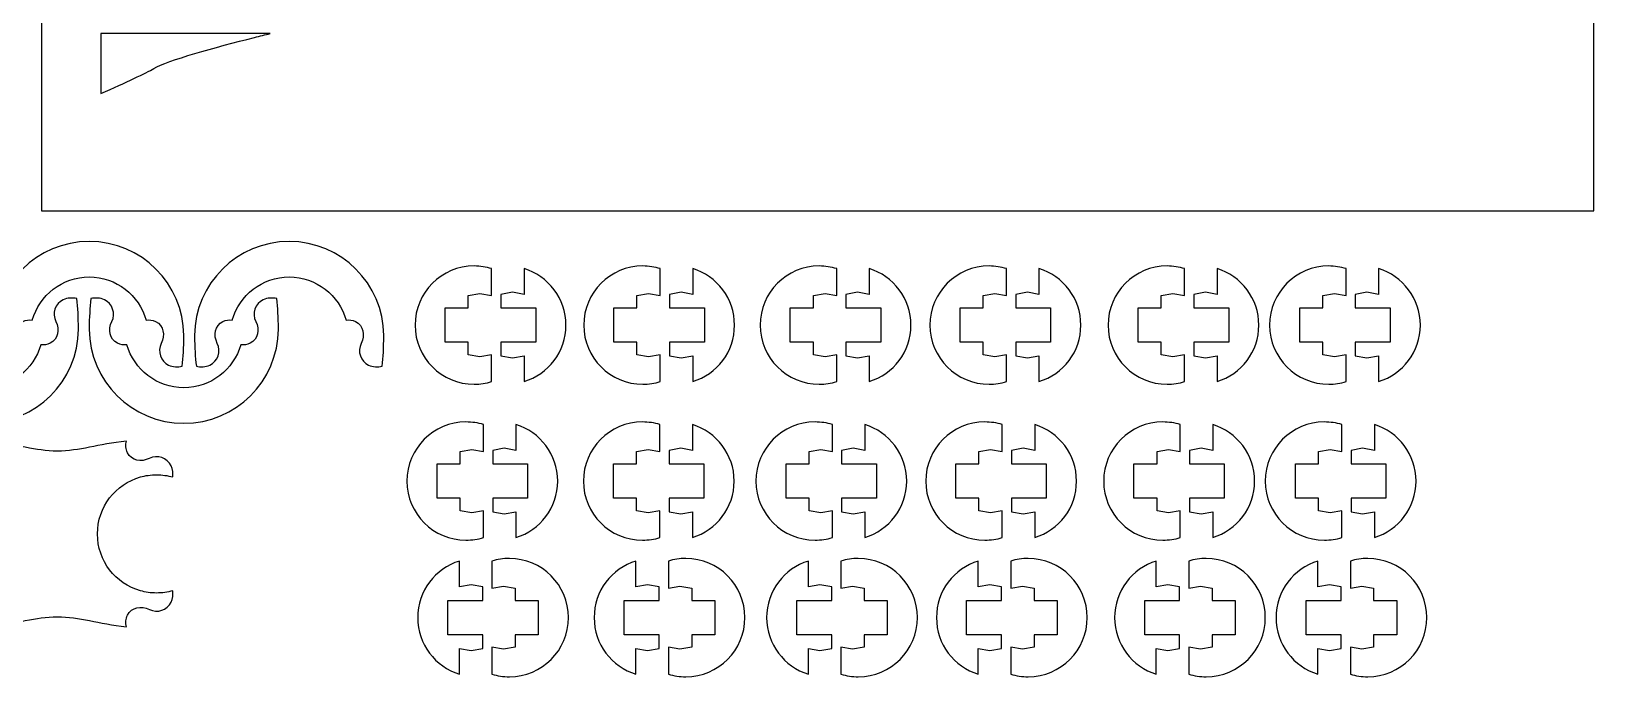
# Model space of a CAD drawing. Extents: x 4 to 534, y -346 to -4.
# Drawn here: x 136.1 to 268.3, y -343.4 to -288.8 of the extents above; entities that cross this region are included whole.
import ezdxf

# ---------------------------------------------------------------- set-up
doc = ezdxf.new("R2010")
doc.units = 0
doc.header["$MEASUREMENT"] = 0
doc.layers.add('LAYER_1', color=7, linetype='CONTINUOUS')

msp = doc.modelspace()

# ---------------------------------------------------------------- linework, layer by layer
at = {"layer": 'LAYER_1'}
msp.add_lwpolyline([(137.01, -27.3), (137.01, -152.25), (142.01, -152.25), (142.01, -155.65), (137.01, -155.65), (137.01, -280.6), (142.01, -280.6), (142.01, -284), (137.01, -284), (137.01, -304), (268.26, -304), (268.26, -284), (263.26, -284), (263.26, -280.6), (268.26, -280.6), (268.26, -155.65), (263.26, -155.65), (263.26, -152.25), (268.26, -152.25), (268.26, -27.3)], dxfattribs=at)
for points, knots in [([(155, -289.33), (151.69, -290.16), (147.68, -291.26), (146.49, -291.95), (145.85, -292.33), (144.16, -293.13), (142.01, -294.06), (142.01, -294.06), (142.01, -289), (142.01, -289), (142.01, -289), (156.34, -289), (156.34, -289), (155.91, -289.1), (155.47, -289.22), (155, -289.33)], [0, 0, 0, 0, 1, 1, 1, 2, 2, 2, 3, 3, 3, 4, 4, 4, 5, 5, 5, 5]), ([(141.04, -306.58), (145.44, -306.58), (149.01, -310.14), (149.03, -314.53), (149.03, -314.53), (149.03, -314.58), (149.03, -314.58), (149.03, -315.54), (148.98, -316.37), (148.89, -317.12), (148.57, -317.22), (148.07, -317.19), (147.75, -317.04), (147.07, -316.7), (146.78, -315.88), (147.12, -315.19), (147.46, -314.51), (147.33, -313.68), (146.65, -313.35), (146.39, -313.22), (146.11, -313.18), (145.84, -313.22), (145.25, -311.12), (143.32, -309.58), (141.04, -309.58), (138.75, -309.58), (136.82, -311.12), (136.22, -313.22), (135.96, -313.18), (135.68, -313.22), (135.43, -313.35), (134.74, -313.68), (134.61, -314.51), (134.95, -315.19), (135.29, -315.88), (135.01, -316.7), (134.32, -317.04), (134, -317.19), (133.5, -317.22), (133.18, -317.12), (133.09, -316.37), (133.03, -315.54), (133.03, -314.58), (133.03, -314.58), (133.03, -314.53), (133.03, -314.53), (133.06, -310.14), (136.63, -306.58), (141.04, -306.58)], [0, 0, 0, 0, 1, 1, 1, 2, 2, 2, 3, 3, 3, 4, 4, 4, 5, 5, 5, 6, 6, 6, 7, 7, 7, 8, 8, 8, 9, 9, 9, 10, 10, 10, 11, 11, 11, 12, 12, 12, 13, 13, 13, 14, 14, 14, 15, 15, 15, 16, 16, 16, 16]), ([(157.95, -306.58), (162.34, -306.58), (165.91, -310.14), (165.94, -314.53), (165.94, -314.53), (165.94, -314.58), (165.94, -314.58), (165.94, -315.54), (165.89, -316.37), (165.8, -317.12), (165.48, -317.22), (164.98, -317.19), (164.66, -317.04), (163.98, -316.7), (163.69, -315.88), (164.03, -315.19), (164.37, -314.51), (164.24, -313.68), (163.55, -313.35), (163.3, -313.22), (163.02, -313.18), (162.75, -313.22), (162.16, -311.12), (160.23, -309.58), (157.95, -309.58), (155.66, -309.58), (153.73, -311.12), (153.13, -313.22), (152.87, -313.18), (152.59, -313.22), (152.34, -313.35), (151.65, -313.68), (151.52, -314.51), (151.86, -315.19), (152.2, -315.88), (151.91, -316.7), (151.23, -317.04), (150.91, -317.19), (150.41, -317.22), (150.09, -317.12), (150, -316.37), (149.94, -315.54), (149.94, -314.58), (149.94, -314.58), (149.94, -314.53), (149.94, -314.53), (149.97, -310.14), (153.54, -306.58), (157.95, -306.58)], [0, 0, 0, 0, 1, 1, 1, 2, 2, 2, 3, 3, 3, 4, 4, 4, 5, 5, 5, 6, 6, 6, 7, 7, 7, 8, 8, 8, 9, 9, 9, 10, 10, 10, 11, 11, 11, 12, 12, 12, 13, 13, 13, 14, 14, 14, 15, 15, 15, 16, 16, 16, 16]), ([(171.14, -312.2), (171.14, -312.2), (171.14, -315.1), (171.14, -315.1), (171.14, -315.1), (173.09, -315.1), (173.09, -315.1), (173.09, -315.1), (173.09, -316.15), (173.09, -316.15), (173.09, -316.15), (174.07, -316.32), (174.07, -316.32), (174.07, -316.32), (175.06, -316.15), (175.06, -316.15), (175.06, -316.15), (175.06, -318.42), (175.06, -318.42), (174.59, -318.57), (174.1, -318.65), (173.59, -318.65), (170.83, -318.65), (168.59, -316.41), (168.59, -313.65), (168.59, -310.89), (170.83, -308.65), (173.59, -308.65), (174.1, -308.65), (174.59, -308.73), (175.06, -308.87), (175.06, -308.87), (175.06, -311.15), (175.06, -311.15), (175.06, -311.15), (174.07, -310.97), (174.07, -310.97), (174.07, -310.97), (173.09, -311.15), (173.09, -311.15), (173.09, -311.15), (173.09, -312.2), (173.09, -312.2), (173.09, -312.2), (171.14, -312.2), (171.14, -312.2)], [0, 0, 0, 0, 1, 1, 1, 2, 2, 2, 3, 3, 3, 4, 4, 4, 5, 5, 5, 6, 6, 6, 7, 7, 7, 8, 8, 8, 9, 9, 9, 10, 10, 10, 11, 11, 11, 12, 12, 12, 13, 13, 13, 14, 14, 14, 15, 15, 15, 15]), ([(181.34, -313.65), (181.34, -315.9), (179.85, -317.8), (177.81, -318.42), (177.81, -318.42), (177.81, -316.25), (177.81, -316.25), (177.81, -316.25), (176.82, -316.42), (176.82, -316.42), (176.82, -316.42), (175.84, -316.25), (175.84, -316.25), (175.84, -316.25), (175.84, -315.1), (175.84, -315.1), (175.84, -315.1), (178.79, -315.1), (178.79, -315.1), (178.79, -315.1), (178.79, -312.2), (178.79, -312.2), (178.79, -312.2), (175.84, -312.2), (175.84, -312.2), (175.84, -312.2), (175.84, -311.05), (175.84, -311.05), (175.84, -311.05), (176.82, -310.87), (176.82, -310.87), (176.82, -310.87), (177.81, -311.05), (177.81, -311.05), (177.81, -311.05), (177.81, -308.87), (177.81, -308.87), (179.85, -309.5), (181.34, -311.4), (181.34, -313.65)], [0, 0, 0, 0, 1, 1, 1, 2, 2, 2, 3, 3, 3, 4, 4, 4, 5, 5, 5, 6, 6, 6, 7, 7, 7, 8, 8, 8, 9, 9, 9, 10, 10, 10, 11, 11, 11, 12, 12, 12, 13, 13, 13, 13]), ([(185.4, -312.2), (185.4, -312.2), (185.4, -315.1), (185.4, -315.1), (185.4, -315.1), (187.35, -315.1), (187.35, -315.1), (187.35, -315.1), (187.35, -316.15), (187.35, -316.15), (187.35, -316.15), (188.33, -316.32), (188.33, -316.32), (188.33, -316.32), (189.32, -316.15), (189.32, -316.15), (189.32, -316.15), (189.32, -318.42), (189.32, -318.42), (188.85, -318.57), (188.36, -318.65), (187.85, -318.65), (185.09, -318.65), (182.85, -316.41), (182.85, -313.65), (182.85, -310.89), (185.09, -308.65), (187.85, -308.65), (188.36, -308.65), (188.85, -308.73), (189.32, -308.87), (189.32, -308.87), (189.32, -311.15), (189.32, -311.15), (189.32, -311.15), (188.33, -310.97), (188.33, -310.97), (188.33, -310.97), (187.35, -311.15), (187.35, -311.15), (187.35, -311.15), (187.35, -312.2), (187.35, -312.2), (187.35, -312.2), (185.4, -312.2), (185.4, -312.2)], [0, 0, 0, 0, 1, 1, 1, 2, 2, 2, 3, 3, 3, 4, 4, 4, 5, 5, 5, 6, 6, 6, 7, 7, 7, 8, 8, 8, 9, 9, 9, 10, 10, 10, 11, 11, 11, 12, 12, 12, 13, 13, 13, 14, 14, 14, 15, 15, 15, 15]), ([(195.6, -313.65), (195.6, -315.9), (194.12, -317.8), (192.07, -318.42), (192.07, -318.42), (192.07, -316.25), (192.07, -316.25), (192.07, -316.25), (191.08, -316.42), (191.08, -316.42), (191.08, -316.42), (190.1, -316.25), (190.1, -316.25), (190.1, -316.25), (190.1, -315.1), (190.1, -315.1), (190.1, -315.1), (193.05, -315.1), (193.05, -315.1), (193.05, -315.1), (193.05, -312.2), (193.05, -312.2), (193.05, -312.2), (190.1, -312.2), (190.1, -312.2), (190.1, -312.2), (190.1, -311.05), (190.1, -311.05), (190.1, -311.05), (191.08, -310.87), (191.08, -310.87), (191.08, -310.87), (192.07, -311.05), (192.07, -311.05), (192.07, -311.05), (192.07, -308.87), (192.07, -308.87), (194.12, -309.5), (195.6, -311.4), (195.6, -313.65)], [0, 0, 0, 0, 1, 1, 1, 2, 2, 2, 3, 3, 3, 4, 4, 4, 5, 5, 5, 6, 6, 6, 7, 7, 7, 8, 8, 8, 9, 9, 9, 10, 10, 10, 11, 11, 11, 12, 12, 12, 13, 13, 13, 13]), ([(200.32, -312.2), (200.32, -312.2), (200.32, -315.1), (200.32, -315.1), (200.32, -315.1), (202.27, -315.1), (202.27, -315.1), (202.27, -315.1), (202.27, -316.15), (202.27, -316.15), (202.27, -316.15), (203.26, -316.32), (203.26, -316.32), (203.26, -316.32), (204.24, -316.15), (204.24, -316.15), (204.24, -316.15), (204.24, -318.42), (204.24, -318.42), (203.77, -318.57), (203.28, -318.65), (202.77, -318.65), (200.01, -318.65), (197.77, -316.41), (197.77, -313.65), (197.77, -310.89), (200.01, -308.65), (202.77, -308.65), (203.28, -308.65), (203.77, -308.73), (204.24, -308.87), (204.24, -308.87), (204.24, -311.15), (204.24, -311.15), (204.24, -311.15), (203.26, -310.97), (203.26, -310.97), (203.26, -310.97), (202.27, -311.15), (202.27, -311.15), (202.27, -311.15), (202.27, -312.2), (202.27, -312.2), (202.27, -312.2), (200.32, -312.2), (200.32, -312.2)], [0, 0, 0, 0, 1, 1, 1, 2, 2, 2, 3, 3, 3, 4, 4, 4, 5, 5, 5, 6, 6, 6, 7, 7, 7, 8, 8, 8, 9, 9, 9, 10, 10, 10, 11, 11, 11, 12, 12, 12, 13, 13, 13, 14, 14, 14, 15, 15, 15, 15]), ([(210.52, -313.65), (210.52, -315.9), (209.04, -317.8), (206.99, -318.42), (206.99, -318.42), (206.99, -316.25), (206.99, -316.25), (206.99, -316.25), (206.01, -316.42), (206.01, -316.42), (206.01, -316.42), (205.02, -316.25), (205.02, -316.25), (205.02, -316.25), (205.02, -315.1), (205.02, -315.1), (205.02, -315.1), (207.97, -315.1), (207.97, -315.1), (207.97, -315.1), (207.97, -312.2), (207.97, -312.2), (207.97, -312.2), (205.02, -312.2), (205.02, -312.2), (205.02, -312.2), (205.02, -311.05), (205.02, -311.05), (205.02, -311.05), (206.01, -310.87), (206.01, -310.87), (206.01, -310.87), (206.99, -311.05), (206.99, -311.05), (206.99, -311.05), (206.99, -308.87), (206.99, -308.87), (209.04, -309.5), (210.52, -311.4), (210.52, -313.65)], [0, 0, 0, 0, 1, 1, 1, 2, 2, 2, 3, 3, 3, 4, 4, 4, 5, 5, 5, 6, 6, 6, 7, 7, 7, 8, 8, 8, 9, 9, 9, 10, 10, 10, 11, 11, 11, 12, 12, 12, 13, 13, 13, 13]), ([(214.69, -312.2), (214.69, -312.2), (214.69, -315.1), (214.69, -315.1), (214.69, -315.1), (216.64, -315.1), (216.64, -315.1), (216.64, -315.1), (216.64, -316.15), (216.64, -316.15), (216.64, -316.15), (217.62, -316.32), (217.62, -316.32), (217.62, -316.32), (218.6, -316.15), (218.6, -316.15), (218.6, -316.15), (218.6, -318.42), (218.6, -318.42), (218.14, -318.57), (217.64, -318.65), (217.13, -318.65), (214.37, -318.65), (212.13, -316.41), (212.13, -313.65), (212.13, -310.89), (214.37, -308.65), (217.13, -308.65), (217.64, -308.65), (218.14, -308.73), (218.6, -308.87), (218.6, -308.87), (218.6, -311.15), (218.6, -311.15), (218.6, -311.15), (217.62, -310.97), (217.62, -310.97), (217.62, -310.97), (216.64, -311.15), (216.64, -311.15), (216.64, -311.15), (216.64, -312.2), (216.64, -312.2), (216.64, -312.2), (214.69, -312.2), (214.69, -312.2)], [0, 0, 0, 0, 1, 1, 1, 2, 2, 2, 3, 3, 3, 4, 4, 4, 5, 5, 5, 6, 6, 6, 7, 7, 7, 8, 8, 8, 9, 9, 9, 10, 10, 10, 11, 11, 11, 12, 12, 12, 13, 13, 13, 14, 14, 14, 15, 15, 15, 15]), ([(224.89, -313.65), (224.89, -315.9), (223.4, -317.8), (221.35, -318.42), (221.35, -318.42), (221.35, -316.25), (221.35, -316.25), (221.35, -316.25), (220.37, -316.42), (220.37, -316.42), (220.37, -316.42), (219.39, -316.25), (219.39, -316.25), (219.39, -316.25), (219.39, -315.1), (219.39, -315.1), (219.39, -315.1), (222.33, -315.1), (222.33, -315.1), (222.33, -315.1), (222.33, -312.2), (222.33, -312.2), (222.33, -312.2), (219.39, -312.2), (219.39, -312.2), (219.39, -312.2), (219.39, -311.05), (219.39, -311.05), (219.39, -311.05), (220.37, -310.87), (220.37, -310.87), (220.37, -310.87), (221.35, -311.05), (221.35, -311.05), (221.35, -311.05), (221.35, -308.87), (221.35, -308.87), (223.4, -309.5), (224.89, -311.4), (224.89, -313.65)], [0, 0, 0, 0, 1, 1, 1, 2, 2, 2, 3, 3, 3, 4, 4, 4, 5, 5, 5, 6, 6, 6, 7, 7, 7, 8, 8, 8, 9, 9, 9, 10, 10, 10, 11, 11, 11, 12, 12, 12, 13, 13, 13, 13]), ([(229.74, -312.2), (229.74, -312.2), (229.74, -315.1), (229.74, -315.1), (229.74, -315.1), (231.69, -315.1), (231.69, -315.1), (231.69, -315.1), (231.69, -316.15), (231.69, -316.15), (231.69, -316.15), (232.67, -316.32), (232.67, -316.32), (232.67, -316.32), (233.66, -316.15), (233.66, -316.15), (233.66, -316.15), (233.66, -318.42), (233.66, -318.42), (233.19, -318.57), (232.7, -318.65), (232.19, -318.65), (229.43, -318.65), (227.19, -316.41), (227.19, -313.65), (227.19, -310.89), (229.43, -308.65), (232.19, -308.65), (232.7, -308.65), (233.19, -308.73), (233.66, -308.87), (233.66, -308.87), (233.66, -311.15), (233.66, -311.15), (233.66, -311.15), (232.67, -310.97), (232.67, -310.97), (232.67, -310.97), (231.69, -311.15), (231.69, -311.15), (231.69, -311.15), (231.69, -312.2), (231.69, -312.2), (231.69, -312.2), (229.74, -312.2), (229.74, -312.2)], [0, 0, 0, 0, 1, 1, 1, 2, 2, 2, 3, 3, 3, 4, 4, 4, 5, 5, 5, 6, 6, 6, 7, 7, 7, 8, 8, 8, 9, 9, 9, 10, 10, 10, 11, 11, 11, 12, 12, 12, 13, 13, 13, 14, 14, 14, 15, 15, 15, 15]), ([(239.94, -313.65), (239.94, -315.9), (238.45, -317.8), (236.41, -318.42), (236.41, -318.42), (236.41, -316.25), (236.41, -316.25), (236.41, -316.25), (235.42, -316.42), (235.42, -316.42), (235.42, -316.42), (234.44, -316.25), (234.44, -316.25), (234.44, -316.25), (234.44, -315.1), (234.44, -315.1), (234.44, -315.1), (237.39, -315.1), (237.39, -315.1), (237.39, -315.1), (237.39, -312.2), (237.39, -312.2), (237.39, -312.2), (234.44, -312.2), (234.44, -312.2), (234.44, -312.2), (234.44, -311.05), (234.44, -311.05), (234.44, -311.05), (235.42, -310.87), (235.42, -310.87), (235.42, -310.87), (236.41, -311.05), (236.41, -311.05), (236.41, -311.05), (236.41, -308.87), (236.41, -308.87), (238.45, -309.5), (239.94, -311.4), (239.94, -313.65)], [0, 0, 0, 0, 1, 1, 1, 2, 2, 2, 3, 3, 3, 4, 4, 4, 5, 5, 5, 6, 6, 6, 7, 7, 7, 8, 8, 8, 9, 9, 9, 10, 10, 10, 11, 11, 11, 12, 12, 12, 13, 13, 13, 13]), ([(243.4, -312.2), (243.4, -312.2), (243.4, -315.1), (243.4, -315.1), (243.4, -315.1), (245.35, -315.1), (245.35, -315.1), (245.35, -315.1), (245.35, -316.15), (245.35, -316.15), (245.35, -316.15), (246.33, -316.32), (246.33, -316.32), (246.33, -316.32), (247.32, -316.15), (247.32, -316.15), (247.32, -316.15), (247.32, -318.42), (247.32, -318.42), (246.85, -318.57), (246.36, -318.65), (245.85, -318.65), (243.09, -318.65), (240.85, -316.41), (240.85, -313.65), (240.85, -310.89), (243.09, -308.65), (245.85, -308.65), (246.36, -308.65), (246.85, -308.73), (247.32, -308.87), (247.32, -308.87), (247.32, -311.15), (247.32, -311.15), (247.32, -311.15), (246.33, -310.97), (246.33, -310.97), (246.33, -310.97), (245.35, -311.15), (245.35, -311.15), (245.35, -311.15), (245.35, -312.2), (245.35, -312.2), (245.35, -312.2), (243.4, -312.2), (243.4, -312.2)], [0, 0, 0, 0, 1, 1, 1, 2, 2, 2, 3, 3, 3, 4, 4, 4, 5, 5, 5, 6, 6, 6, 7, 7, 7, 8, 8, 8, 9, 9, 9, 10, 10, 10, 11, 11, 11, 12, 12, 12, 13, 13, 13, 14, 14, 14, 15, 15, 15, 15]), ([(253.6, -313.65), (253.6, -315.9), (252.11, -317.8), (250.07, -318.42), (250.07, -318.42), (250.07, -316.25), (250.07, -316.25), (250.07, -316.25), (249.08, -316.42), (249.08, -316.42), (249.08, -316.42), (248.1, -316.25), (248.1, -316.25), (248.1, -316.25), (248.1, -315.1), (248.1, -315.1), (248.1, -315.1), (251.05, -315.1), (251.05, -315.1), (251.05, -315.1), (251.05, -312.2), (251.05, -312.2), (251.05, -312.2), (248.1, -312.2), (248.1, -312.2), (248.1, -312.2), (248.1, -311.05), (248.1, -311.05), (248.1, -311.05), (249.08, -310.87), (249.08, -310.87), (249.08, -310.87), (250.07, -311.05), (250.07, -311.05), (250.07, -311.05), (250.07, -308.87), (250.07, -308.87), (252.11, -309.5), (253.6, -311.4), (253.6, -313.65)], [0, 0, 0, 0, 1, 1, 1, 2, 2, 2, 3, 3, 3, 4, 4, 4, 5, 5, 5, 6, 6, 6, 7, 7, 7, 8, 8, 8, 9, 9, 9, 10, 10, 10, 11, 11, 11, 12, 12, 12, 13, 13, 13, 13]), ([(132.12, -321.95), (127.72, -321.95), (124.15, -318.4), (124.12, -314), (124.12, -314), (124.12, -313.95), (124.12, -313.95), (124.12, -313), (124.18, -312.16), (124.27, -311.41), (124.58, -311.32), (125.09, -311.34), (125.41, -311.5), (126.09, -311.83), (126.37, -312.66), (126.04, -313.34), (125.7, -314.02), (125.83, -314.85), (126.51, -315.18), (126.77, -315.31), (127.05, -315.35), (127.31, -315.31), (127.91, -317.41), (129.84, -318.95), (132.12, -318.95), (134.41, -318.95), (136.34, -317.41), (136.93, -315.31), (137.2, -315.35), (137.47, -315.31), (137.73, -315.18), (138.42, -314.85), (138.54, -314.02), (138.21, -313.34), (137.87, -312.66), (138.15, -311.83), (138.83, -311.5), (139.16, -311.34), (139.66, -311.32), (139.98, -311.41), (140.07, -312.16), (140.12, -313), (140.12, -313.95), (140.12, -313.95), (140.12, -314), (140.12, -314), (140.09, -318.4), (136.52, -321.95), (132.12, -321.95)], [0, 0, 0, 0, 1, 1, 1, 2, 2, 2, 3, 3, 3, 4, 4, 4, 5, 5, 5, 6, 6, 6, 7, 7, 7, 8, 8, 8, 9, 9, 9, 10, 10, 10, 11, 11, 11, 12, 12, 12, 13, 13, 13, 14, 14, 14, 15, 15, 15, 16, 16, 16, 16]), ([(149.03, -321.95), (144.63, -321.95), (141.06, -318.4), (141.03, -314), (141.03, -314), (141.03, -313.95), (141.03, -313.95), (141.03, -313), (141.09, -312.16), (141.18, -311.41), (141.49, -311.32), (142, -311.34), (142.32, -311.5), (143, -311.83), (143.28, -312.66), (142.95, -313.34), (142.61, -314.02), (142.74, -314.85), (143.42, -315.18), (143.68, -315.31), (143.96, -315.35), (144.22, -315.31), (144.82, -317.41), (146.75, -318.95), (149.03, -318.95), (151.32, -318.95), (153.25, -317.41), (153.84, -315.31), (154.11, -315.35), (154.38, -315.31), (154.64, -315.18), (155.33, -314.85), (155.45, -314.02), (155.12, -313.34), (154.78, -312.66), (155.06, -311.83), (155.74, -311.5), (156.07, -311.34), (156.57, -311.32), (156.89, -311.41), (156.98, -312.16), (157.03, -313), (157.03, -313.95), (157.03, -313.95), (157.03, -314), (157.03, -314), (157, -318.4), (153.43, -321.95), (149.03, -321.95)], [0, 0, 0, 0, 1, 1, 1, 2, 2, 2, 3, 3, 3, 4, 4, 4, 5, 5, 5, 6, 6, 6, 7, 7, 7, 8, 8, 8, 9, 9, 9, 10, 10, 10, 11, 11, 11, 12, 12, 12, 13, 13, 13, 14, 14, 14, 15, 15, 15, 16, 16, 16, 16]), ([(170.45, -325.39), (170.45, -325.39), (170.45, -328.28), (170.45, -328.28), (170.45, -328.28), (172.4, -328.28), (172.4, -328.28), (172.4, -328.28), (172.4, -329.34), (172.4, -329.34), (172.4, -329.34), (173.38, -329.51), (173.38, -329.51), (173.38, -329.51), (174.37, -329.34), (174.37, -329.34), (174.37, -329.34), (174.37, -331.61), (174.37, -331.61), (173.9, -331.76), (173.41, -331.83), (172.89, -331.83), (170.14, -331.83), (167.9, -329.6), (167.9, -326.84), (167.9, -324.07), (170.14, -321.84), (172.89, -321.84), (173.41, -321.84), (173.9, -321.91), (174.37, -322.06), (174.37, -322.06), (174.37, -324.34), (174.37, -324.34), (174.37, -324.34), (173.38, -324.16), (173.38, -324.16), (173.38, -324.16), (172.4, -324.34), (172.4, -324.34), (172.4, -324.34), (172.4, -325.39), (172.4, -325.39), (172.4, -325.39), (170.45, -325.39), (170.45, -325.39)], [0, 0, 0, 0, 1, 1, 1, 2, 2, 2, 3, 3, 3, 4, 4, 4, 5, 5, 5, 6, 6, 6, 7, 7, 7, 8, 8, 8, 9, 9, 9, 10, 10, 10, 11, 11, 11, 12, 12, 12, 13, 13, 13, 14, 14, 14, 15, 15, 15, 15]), ([(180.65, -326.84), (180.65, -329.09), (179.16, -330.98), (177.12, -331.61), (177.12, -331.61), (177.12, -329.44), (177.12, -329.44), (177.12, -329.44), (176.13, -329.61), (176.13, -329.61), (176.13, -329.61), (175.15, -329.44), (175.15, -329.44), (175.15, -329.44), (175.15, -328.28), (175.15, -328.28), (175.15, -328.28), (178.1, -328.28), (178.1, -328.28), (178.1, -328.28), (178.1, -325.39), (178.1, -325.39), (178.1, -325.39), (175.15, -325.39), (175.15, -325.39), (175.15, -325.39), (175.15, -324.24), (175.15, -324.24), (175.15, -324.24), (176.13, -324.06), (176.13, -324.06), (176.13, -324.06), (177.12, -324.24), (177.12, -324.24), (177.12, -324.24), (177.12, -322.06), (177.12, -322.06), (179.16, -322.69), (180.65, -324.58), (180.65, -326.84)], [0, 0, 0, 0, 1, 1, 1, 2, 2, 2, 3, 3, 3, 4, 4, 4, 5, 5, 5, 6, 6, 6, 7, 7, 7, 8, 8, 8, 9, 9, 9, 10, 10, 10, 11, 11, 11, 12, 12, 12, 13, 13, 13, 13]), ([(185.37, -325.39), (185.37, -325.39), (185.37, -328.28), (185.37, -328.28), (185.37, -328.28), (187.32, -328.28), (187.32, -328.28), (187.32, -328.28), (187.32, -329.34), (187.32, -329.34), (187.32, -329.34), (188.3, -329.51), (188.3, -329.51), (188.3, -329.51), (189.29, -329.34), (189.29, -329.34), (189.29, -329.34), (189.29, -331.61), (189.29, -331.61), (188.82, -331.76), (188.33, -331.83), (187.82, -331.83), (185.06, -331.83), (182.82, -329.6), (182.82, -326.84), (182.82, -324.07), (185.06, -321.84), (187.82, -321.84), (188.33, -321.84), (188.82, -321.91), (189.29, -322.06), (189.29, -322.06), (189.29, -324.34), (189.29, -324.34), (189.29, -324.34), (188.3, -324.16), (188.3, -324.16), (188.3, -324.16), (187.32, -324.34), (187.32, -324.34), (187.32, -324.34), (187.32, -325.39), (187.32, -325.39), (187.32, -325.39), (185.37, -325.39), (185.37, -325.39)], [0, 0, 0, 0, 1, 1, 1, 2, 2, 2, 3, 3, 3, 4, 4, 4, 5, 5, 5, 6, 6, 6, 7, 7, 7, 8, 8, 8, 9, 9, 9, 10, 10, 10, 11, 11, 11, 12, 12, 12, 13, 13, 13, 14, 14, 14, 15, 15, 15, 15]), ([(195.57, -326.84), (195.57, -329.09), (194.08, -330.98), (192.04, -331.61), (192.04, -331.61), (192.04, -329.44), (192.04, -329.44), (192.04, -329.44), (191.05, -329.61), (191.05, -329.61), (191.05, -329.61), (190.07, -329.44), (190.07, -329.44), (190.07, -329.44), (190.07, -328.28), (190.07, -328.28), (190.07, -328.28), (193.02, -328.28), (193.02, -328.28), (193.02, -328.28), (193.02, -325.39), (193.02, -325.39), (193.02, -325.39), (190.07, -325.39), (190.07, -325.39), (190.07, -325.39), (190.07, -324.24), (190.07, -324.24), (190.07, -324.24), (191.05, -324.06), (191.05, -324.06), (191.05, -324.06), (192.04, -324.24), (192.04, -324.24), (192.04, -324.24), (192.04, -322.06), (192.04, -322.06), (194.08, -322.69), (195.57, -324.58), (195.57, -326.84)], [0, 0, 0, 0, 1, 1, 1, 2, 2, 2, 3, 3, 3, 4, 4, 4, 5, 5, 5, 6, 6, 6, 7, 7, 7, 8, 8, 8, 9, 9, 9, 10, 10, 10, 11, 11, 11, 12, 12, 12, 13, 13, 13, 13]), ([(199.96, -325.39), (199.96, -325.39), (199.96, -328.28), (199.96, -328.28), (199.96, -328.28), (201.91, -328.28), (201.91, -328.28), (201.91, -328.28), (201.91, -329.34), (201.91, -329.34), (201.91, -329.34), (202.89, -329.51), (202.89, -329.51), (202.89, -329.51), (203.88, -329.34), (203.88, -329.34), (203.88, -329.34), (203.88, -331.61), (203.88, -331.61), (203.41, -331.76), (202.92, -331.83), (202.41, -331.83), (199.65, -331.83), (197.41, -329.6), (197.41, -326.84), (197.41, -324.07), (199.65, -321.84), (202.41, -321.84), (202.92, -321.84), (203.41, -321.91), (203.88, -322.06), (203.88, -322.06), (203.88, -324.34), (203.88, -324.34), (203.88, -324.34), (202.89, -324.16), (202.89, -324.16), (202.89, -324.16), (201.91, -324.34), (201.91, -324.34), (201.91, -324.34), (201.91, -325.39), (201.91, -325.39), (201.91, -325.39), (199.96, -325.39), (199.96, -325.39)], [0, 0, 0, 0, 1, 1, 1, 2, 2, 2, 3, 3, 3, 4, 4, 4, 5, 5, 5, 6, 6, 6, 7, 7, 7, 8, 8, 8, 9, 9, 9, 10, 10, 10, 11, 11, 11, 12, 12, 12, 13, 13, 13, 14, 14, 14, 15, 15, 15, 15]), ([(210.16, -326.84), (210.16, -329.09), (208.67, -330.98), (206.63, -331.61), (206.63, -331.61), (206.63, -329.44), (206.63, -329.44), (206.63, -329.44), (205.64, -329.61), (205.64, -329.61), (205.64, -329.61), (204.66, -329.44), (204.66, -329.44), (204.66, -329.44), (204.66, -328.28), (204.66, -328.28), (204.66, -328.28), (207.61, -328.28), (207.61, -328.28), (207.61, -328.28), (207.61, -325.39), (207.61, -325.39), (207.61, -325.39), (204.66, -325.39), (204.66, -325.39), (204.66, -325.39), (204.66, -324.24), (204.66, -324.24), (204.66, -324.24), (205.64, -324.06), (205.64, -324.06), (205.64, -324.06), (206.63, -324.24), (206.63, -324.24), (206.63, -324.24), (206.63, -322.06), (206.63, -322.06), (208.67, -322.69), (210.16, -324.58), (210.16, -326.84)], [0, 0, 0, 0, 1, 1, 1, 2, 2, 2, 3, 3, 3, 4, 4, 4, 5, 5, 5, 6, 6, 6, 7, 7, 7, 8, 8, 8, 9, 9, 9, 10, 10, 10, 11, 11, 11, 12, 12, 12, 13, 13, 13, 13]), ([(214.32, -325.39), (214.32, -325.39), (214.32, -328.28), (214.32, -328.28), (214.32, -328.28), (216.27, -328.28), (216.27, -328.28), (216.27, -328.28), (216.27, -329.34), (216.27, -329.34), (216.27, -329.34), (217.26, -329.51), (217.26, -329.51), (217.26, -329.51), (218.24, -329.34), (218.24, -329.34), (218.24, -329.34), (218.24, -331.61), (218.24, -331.61), (217.78, -331.76), (217.28, -331.83), (216.77, -331.83), (214.01, -331.83), (211.77, -329.6), (211.77, -326.84), (211.77, -324.07), (214.01, -321.84), (216.77, -321.84), (217.28, -321.84), (217.78, -321.91), (218.24, -322.06), (218.24, -322.06), (218.24, -324.34), (218.24, -324.34), (218.24, -324.34), (217.26, -324.16), (217.26, -324.16), (217.26, -324.16), (216.27, -324.34), (216.27, -324.34), (216.27, -324.34), (216.27, -325.39), (216.27, -325.39), (216.27, -325.39), (214.32, -325.39), (214.32, -325.39)], [0, 0, 0, 0, 1, 1, 1, 2, 2, 2, 3, 3, 3, 4, 4, 4, 5, 5, 5, 6, 6, 6, 7, 7, 7, 8, 8, 8, 9, 9, 9, 10, 10, 10, 11, 11, 11, 12, 12, 12, 13, 13, 13, 14, 14, 14, 15, 15, 15, 15]), ([(224.52, -326.84), (224.52, -329.09), (223.04, -330.98), (220.99, -331.61), (220.99, -331.61), (220.99, -329.44), (220.99, -329.44), (220.99, -329.44), (220.01, -329.61), (220.01, -329.61), (220.01, -329.61), (219.02, -329.44), (219.02, -329.44), (219.02, -329.44), (219.02, -328.28), (219.02, -328.28), (219.02, -328.28), (221.97, -328.28), (221.97, -328.28), (221.97, -328.28), (221.97, -325.39), (221.97, -325.39), (221.97, -325.39), (219.02, -325.39), (219.02, -325.39), (219.02, -325.39), (219.02, -324.24), (219.02, -324.24), (219.02, -324.24), (220.01, -324.06), (220.01, -324.06), (220.01, -324.06), (220.99, -324.24), (220.99, -324.24), (220.99, -324.24), (220.99, -322.06), (220.99, -322.06), (223.04, -322.69), (224.52, -324.58), (224.52, -326.84)], [0, 0, 0, 0, 1, 1, 1, 2, 2, 2, 3, 3, 3, 4, 4, 4, 5, 5, 5, 6, 6, 6, 7, 7, 7, 8, 8, 8, 9, 9, 9, 10, 10, 10, 11, 11, 11, 12, 12, 12, 13, 13, 13, 13]), ([(229.38, -325.39), (229.38, -325.39), (229.38, -328.28), (229.38, -328.28), (229.38, -328.28), (231.33, -328.28), (231.33, -328.28), (231.33, -328.28), (231.33, -329.34), (231.33, -329.34), (231.33, -329.34), (232.31, -329.51), (232.31, -329.51), (232.31, -329.51), (233.29, -329.34), (233.29, -329.34), (233.29, -329.34), (233.29, -331.61), (233.29, -331.61), (232.83, -331.76), (232.33, -331.83), (231.82, -331.83), (229.06, -331.83), (226.82, -329.6), (226.82, -326.84), (226.82, -324.07), (229.06, -321.84), (231.82, -321.84), (232.33, -321.84), (232.83, -321.91), (233.29, -322.06), (233.29, -322.06), (233.29, -324.34), (233.29, -324.34), (233.29, -324.34), (232.31, -324.16), (232.31, -324.16), (232.31, -324.16), (231.33, -324.34), (231.33, -324.34), (231.33, -324.34), (231.33, -325.39), (231.33, -325.39), (231.33, -325.39), (229.38, -325.39), (229.38, -325.39)], [0, 0, 0, 0, 1, 1, 1, 2, 2, 2, 3, 3, 3, 4, 4, 4, 5, 5, 5, 6, 6, 6, 7, 7, 7, 8, 8, 8, 9, 9, 9, 10, 10, 10, 11, 11, 11, 12, 12, 12, 13, 13, 13, 14, 14, 14, 15, 15, 15, 15]), ([(239.58, -326.84), (239.58, -329.09), (238.09, -330.98), (236.04, -331.61), (236.04, -331.61), (236.04, -329.44), (236.04, -329.44), (236.04, -329.44), (235.06, -329.61), (235.06, -329.61), (235.06, -329.61), (234.08, -329.44), (234.08, -329.44), (234.08, -329.44), (234.08, -328.28), (234.08, -328.28), (234.08, -328.28), (237.02, -328.28), (237.02, -328.28), (237.02, -328.28), (237.02, -325.39), (237.02, -325.39), (237.02, -325.39), (234.08, -325.39), (234.08, -325.39), (234.08, -325.39), (234.08, -324.24), (234.08, -324.24), (234.08, -324.24), (235.06, -324.06), (235.06, -324.06), (235.06, -324.06), (236.04, -324.24), (236.04, -324.24), (236.04, -324.24), (236.04, -322.06), (236.04, -322.06), (238.09, -322.69), (239.58, -324.58), (239.58, -326.84)], [0, 0, 0, 0, 1, 1, 1, 2, 2, 2, 3, 3, 3, 4, 4, 4, 5, 5, 5, 6, 6, 6, 7, 7, 7, 8, 8, 8, 9, 9, 9, 10, 10, 10, 11, 11, 11, 12, 12, 12, 13, 13, 13, 13]), ([(243.04, -325.39), (243.04, -325.39), (243.04, -328.28), (243.04, -328.28), (243.04, -328.28), (244.99, -328.28), (244.99, -328.28), (244.99, -328.28), (244.99, -329.34), (244.99, -329.34), (244.99, -329.34), (245.97, -329.51), (245.97, -329.51), (245.97, -329.51), (246.96, -329.34), (246.96, -329.34), (246.96, -329.34), (246.96, -331.61), (246.96, -331.61), (246.49, -331.76), (246, -331.83), (245.48, -331.83), (242.73, -331.83), (240.49, -329.6), (240.49, -326.84), (240.49, -324.07), (242.73, -321.84), (245.48, -321.84), (246, -321.84), (246.49, -321.91), (246.96, -322.06), (246.96, -322.06), (246.96, -324.34), (246.96, -324.34), (246.96, -324.34), (245.97, -324.16), (245.97, -324.16), (245.97, -324.16), (244.99, -324.34), (244.99, -324.34), (244.99, -324.34), (244.99, -325.39), (244.99, -325.39), (244.99, -325.39), (243.04, -325.39), (243.04, -325.39)], [0, 0, 0, 0, 1, 1, 1, 2, 2, 2, 3, 3, 3, 4, 4, 4, 5, 5, 5, 6, 6, 6, 7, 7, 7, 8, 8, 8, 9, 9, 9, 10, 10, 10, 11, 11, 11, 12, 12, 12, 13, 13, 13, 14, 14, 14, 15, 15, 15, 15]), ([(253.24, -326.84), (253.24, -329.09), (251.75, -330.98), (249.71, -331.61), (249.71, -331.61), (249.71, -329.44), (249.71, -329.44), (249.71, -329.44), (248.72, -329.61), (248.72, -329.61), (248.72, -329.61), (247.74, -329.44), (247.74, -329.44), (247.74, -329.44), (247.74, -328.28), (247.74, -328.28), (247.74, -328.28), (250.69, -328.28), (250.69, -328.28), (250.69, -328.28), (250.69, -325.39), (250.69, -325.39), (250.69, -325.39), (247.74, -325.39), (247.74, -325.39), (247.74, -325.39), (247.74, -324.24), (247.74, -324.24), (247.74, -324.24), (248.72, -324.06), (248.72, -324.06), (248.72, -324.06), (249.71, -324.24), (249.71, -324.24), (249.71, -324.24), (249.71, -322.06), (249.71, -322.06), (251.75, -322.69), (253.24, -324.58), (253.24, -326.84)], [0, 0, 0, 0, 1, 1, 1, 2, 2, 2, 3, 3, 3, 4, 4, 4, 5, 5, 5, 6, 6, 6, 7, 7, 7, 8, 8, 8, 9, 9, 9, 10, 10, 10, 11, 11, 11, 12, 12, 12, 13, 13, 13, 13]), ([(147.96, -337.06), (147.62, -337.75), (146.8, -338.03), (146.12, -337.69), (145.43, -337.35), (144.61, -337.49), (144.27, -338.17), (144.11, -338.49), (144.09, -338.84), (144.18, -339.16), (141.77, -338.89), (140.22, -338.31), (138.34, -338.31), (136.47, -338.31), (134.92, -338.89), (132.5, -339.16), (132.59, -338.84), (132.57, -338.49), (132.41, -338.17), (132.08, -337.49), (131.25, -337.35), (130.57, -337.69), (129.89, -338.03), (129.06, -337.75), (128.73, -337.06), (128.6, -336.81), (128.56, -336.38), (128.6, -336.11), (129.03, -336.24), (129.49, -336.3), (129.96, -336.3), (130.43, -336.3), (130.89, -336.24), (131.32, -336.11), (133.42, -335.52), (134.96, -333.59), (134.96, -331.31), (134.96, -329.02), (133.42, -327.09), (131.33, -326.49), (130.89, -326.37), (130.43, -326.3), (129.96, -326.3), (129.49, -326.3), (129.03, -326.37), (128.6, -326.49), (128.56, -326.23), (128.6, -325.8), (128.73, -325.55), (129.06, -324.86), (129.89, -324.58), (130.57, -324.92), (131.25, -325.26), (132.08, -325.12), (132.41, -324.44), (132.57, -324.12), (132.59, -323.77), (132.5, -323.45), (134.92, -323.72), (136.47, -324.3), (138.34, -324.3), (140.22, -324.3), (141.77, -323.72), (144.18, -323.45), (144.09, -323.77), (144.11, -324.12), (144.27, -324.44), (144.61, -325.12), (145.43, -325.26), (146.11, -324.92), (146.8, -324.58), (147.62, -324.86), (147.96, -325.55), (148.09, -325.8), (148.13, -326.23), (148.09, -326.49), (147.65, -326.37), (147.2, -326.3), (146.72, -326.3), (146.25, -326.3), (145.79, -326.37), (145.36, -326.49), (143.26, -327.09), (141.73, -329.02), (141.73, -331.31), (141.73, -333.59), (143.26, -335.52), (145.36, -336.11), (145.8, -336.24), (146.25, -336.3), (146.72, -336.3), (147.2, -336.3), (147.66, -336.24), (148.09, -336.11), (148.13, -336.38), (148.09, -336.81), (147.96, -337.06)], [0, 0, 0, 0, 1, 1, 1, 2, 2, 2, 3, 3, 3, 4, 4, 4, 5, 5, 5, 6, 6, 6, 7, 7, 7, 8, 8, 8, 9, 9, 9, 10, 10, 10, 11, 11, 11, 12, 12, 12, 13, 13, 13, 14, 14, 14, 15, 15, 15, 16, 16, 16, 17, 17, 17, 18, 18, 18, 19, 19, 19, 20, 20, 20, 21, 21, 21, 22, 22, 22, 23, 23, 23, 24, 24, 24, 25, 25, 25, 26, 26, 26, 27, 27, 27, 28, 28, 28, 29, 29, 29, 30, 30, 30, 31, 31, 31, 32, 32, 32, 32]), ([(168.81, -338.38), (168.81, -336.13), (170.29, -334.23), (172.34, -333.6), (172.34, -333.6), (172.34, -335.78), (172.34, -335.78), (172.34, -335.78), (173.32, -335.61), (173.32, -335.61), (173.32, -335.61), (174.31, -335.78), (174.31, -335.78), (174.31, -335.78), (174.31, -336.93), (174.31, -336.93), (174.31, -336.93), (171.36, -336.93), (171.36, -336.93), (171.36, -336.93), (171.36, -339.83), (171.36, -339.83), (171.36, -339.83), (174.31, -339.83), (174.31, -339.83), (174.31, -339.83), (174.31, -340.98), (174.31, -340.98), (174.31, -340.98), (173.32, -341.15), (173.32, -341.15), (173.32, -341.15), (172.34, -340.98), (172.34, -340.98), (172.34, -340.98), (172.34, -343.16), (172.34, -343.16), (170.29, -342.53), (168.81, -340.63), (168.81, -338.38)], [0, 0, 0, 0, 1, 1, 1, 2, 2, 2, 3, 3, 3, 4, 4, 4, 5, 5, 5, 6, 6, 6, 7, 7, 7, 8, 8, 8, 9, 9, 9, 10, 10, 10, 11, 11, 11, 12, 12, 12, 13, 13, 13, 13]), ([(179.01, -339.83), (179.01, -339.83), (179.01, -336.93), (179.01, -336.93), (179.01, -336.93), (177.06, -336.93), (177.06, -336.93), (177.06, -336.93), (177.06, -335.88), (177.06, -335.88), (177.06, -335.88), (176.07, -335.71), (176.07, -335.71), (176.07, -335.71), (175.09, -335.88), (175.09, -335.88), (175.09, -335.88), (175.09, -333.6), (175.09, -333.6), (175.55, -333.46), (176.05, -333.38), (176.56, -333.38), (179.32, -333.38), (181.56, -335.62), (181.56, -338.38), (181.56, -341.14), (179.32, -343.38), (176.56, -343.38), (176.05, -343.38), (175.55, -343.3), (175.09, -343.16), (175.09, -343.16), (175.09, -340.88), (175.09, -340.88), (175.09, -340.88), (176.07, -341.05), (176.07, -341.05), (176.07, -341.05), (177.06, -340.88), (177.06, -340.88), (177.06, -340.88), (177.06, -339.83), (177.06, -339.83), (177.06, -339.83), (179.01, -339.83), (179.01, -339.83)], [0, 0, 0, 0, 1, 1, 1, 2, 2, 2, 3, 3, 3, 4, 4, 4, 5, 5, 5, 6, 6, 6, 7, 7, 7, 8, 8, 8, 9, 9, 9, 10, 10, 10, 11, 11, 11, 12, 12, 12, 13, 13, 13, 14, 14, 14, 15, 15, 15, 15]), ([(183.73, -338.38), (183.73, -336.13), (185.21, -334.23), (187.26, -333.6), (187.26, -333.6), (187.26, -335.78), (187.26, -335.78), (187.26, -335.78), (188.24, -335.61), (188.24, -335.61), (188.24, -335.61), (189.23, -335.78), (189.23, -335.78), (189.23, -335.78), (189.23, -336.93), (189.23, -336.93), (189.23, -336.93), (186.28, -336.93), (186.28, -336.93), (186.28, -336.93), (186.28, -339.83), (186.28, -339.83), (186.28, -339.83), (189.23, -339.83), (189.23, -339.83), (189.23, -339.83), (189.23, -340.98), (189.23, -340.98), (189.23, -340.98), (188.24, -341.15), (188.24, -341.15), (188.24, -341.15), (187.26, -340.98), (187.26, -340.98), (187.26, -340.98), (187.26, -343.16), (187.26, -343.16), (185.21, -342.53), (183.73, -340.63), (183.73, -338.38)], [0, 0, 0, 0, 1, 1, 1, 2, 2, 2, 3, 3, 3, 4, 4, 4, 5, 5, 5, 6, 6, 6, 7, 7, 7, 8, 8, 8, 9, 9, 9, 10, 10, 10, 11, 11, 11, 12, 12, 12, 13, 13, 13, 13]), ([(193.93, -339.83), (193.93, -339.83), (193.93, -336.93), (193.93, -336.93), (193.93, -336.93), (191.98, -336.93), (191.98, -336.93), (191.98, -336.93), (191.98, -335.88), (191.98, -335.88), (191.98, -335.88), (190.99, -335.71), (190.99, -335.71), (190.99, -335.71), (190.01, -335.88), (190.01, -335.88), (190.01, -335.88), (190.01, -333.6), (190.01, -333.6), (190.48, -333.46), (190.97, -333.38), (191.48, -333.38), (194.24, -333.38), (196.48, -335.62), (196.48, -338.38), (196.48, -341.14), (194.24, -343.38), (191.48, -343.38), (190.97, -343.38), (190.48, -343.3), (190.01, -343.16), (190.01, -343.16), (190.01, -340.88), (190.01, -340.88), (190.01, -340.88), (190.99, -341.05), (190.99, -341.05), (190.99, -341.05), (191.98, -340.88), (191.98, -340.88), (191.98, -340.88), (191.98, -339.83), (191.98, -339.83), (191.98, -339.83), (193.93, -339.83), (193.93, -339.83)], [0, 0, 0, 0, 1, 1, 1, 2, 2, 2, 3, 3, 3, 4, 4, 4, 5, 5, 5, 6, 6, 6, 7, 7, 7, 8, 8, 8, 9, 9, 9, 10, 10, 10, 11, 11, 11, 12, 12, 12, 13, 13, 13, 14, 14, 14, 15, 15, 15, 15]), ([(198.32, -338.38), (198.32, -336.13), (199.8, -334.23), (201.85, -333.6), (201.85, -333.6), (201.85, -335.78), (201.85, -335.78), (201.85, -335.78), (202.83, -335.61), (202.83, -335.61), (202.83, -335.61), (203.82, -335.78), (203.82, -335.78), (203.82, -335.78), (203.82, -336.93), (203.82, -336.93), (203.82, -336.93), (200.87, -336.93), (200.87, -336.93), (200.87, -336.93), (200.87, -339.83), (200.87, -339.83), (200.87, -339.83), (203.82, -339.83), (203.82, -339.83), (203.82, -339.83), (203.82, -340.98), (203.82, -340.98), (203.82, -340.98), (202.83, -341.15), (202.83, -341.15), (202.83, -341.15), (201.85, -340.98), (201.85, -340.98), (201.85, -340.98), (201.85, -343.16), (201.85, -343.16), (199.8, -342.53), (198.32, -340.63), (198.32, -338.38)], [0, 0, 0, 0, 1, 1, 1, 2, 2, 2, 3, 3, 3, 4, 4, 4, 5, 5, 5, 6, 6, 6, 7, 7, 7, 8, 8, 8, 9, 9, 9, 10, 10, 10, 11, 11, 11, 12, 12, 12, 13, 13, 13, 13]), ([(208.52, -339.83), (208.52, -339.83), (208.52, -336.93), (208.52, -336.93), (208.52, -336.93), (206.57, -336.93), (206.57, -336.93), (206.57, -336.93), (206.57, -335.88), (206.57, -335.88), (206.57, -335.88), (205.58, -335.71), (205.58, -335.71), (205.58, -335.71), (204.6, -335.88), (204.6, -335.88), (204.6, -335.88), (204.6, -333.6), (204.6, -333.6), (205.07, -333.46), (205.56, -333.38), (206.07, -333.38), (208.83, -333.38), (211.07, -335.62), (211.07, -338.38), (211.07, -341.14), (208.83, -343.38), (206.07, -343.38), (205.56, -343.38), (205.07, -343.3), (204.6, -343.16), (204.6, -343.16), (204.6, -340.88), (204.6, -340.88), (204.6, -340.88), (205.58, -341.05), (205.58, -341.05), (205.58, -341.05), (206.57, -340.88), (206.57, -340.88), (206.57, -340.88), (206.57, -339.83), (206.57, -339.83), (206.57, -339.83), (208.52, -339.83), (208.52, -339.83)], [0, 0, 0, 0, 1, 1, 1, 2, 2, 2, 3, 3, 3, 4, 4, 4, 5, 5, 5, 6, 6, 6, 7, 7, 7, 8, 8, 8, 9, 9, 9, 10, 10, 10, 11, 11, 11, 12, 12, 12, 13, 13, 13, 14, 14, 14, 15, 15, 15, 15]), ([(212.68, -338.38), (212.68, -336.13), (214.17, -334.23), (216.21, -333.6), (216.21, -333.6), (216.21, -335.78), (216.21, -335.78), (216.21, -335.78), (217.2, -335.61), (217.2, -335.61), (217.2, -335.61), (218.18, -335.78), (218.18, -335.78), (218.18, -335.78), (218.18, -336.93), (218.18, -336.93), (218.18, -336.93), (215.23, -336.93), (215.23, -336.93), (215.23, -336.93), (215.23, -339.83), (215.23, -339.83), (215.23, -339.83), (218.18, -339.83), (218.18, -339.83), (218.18, -339.83), (218.18, -340.98), (218.18, -340.98), (218.18, -340.98), (217.2, -341.15), (217.2, -341.15), (217.2, -341.15), (216.21, -340.98), (216.21, -340.98), (216.21, -340.98), (216.21, -343.16), (216.21, -343.16), (214.17, -342.53), (212.68, -340.63), (212.68, -338.38)], [0, 0, 0, 0, 1, 1, 1, 2, 2, 2, 3, 3, 3, 4, 4, 4, 5, 5, 5, 6, 6, 6, 7, 7, 7, 8, 8, 8, 9, 9, 9, 10, 10, 10, 11, 11, 11, 12, 12, 12, 13, 13, 13, 13]), ([(222.88, -339.83), (222.88, -339.83), (222.88, -336.93), (222.88, -336.93), (222.88, -336.93), (220.93, -336.93), (220.93, -336.93), (220.93, -336.93), (220.93, -335.88), (220.93, -335.88), (220.93, -335.88), (219.95, -335.71), (219.95, -335.71), (219.95, -335.71), (218.96, -335.88), (218.96, -335.88), (218.96, -335.88), (218.96, -333.6), (218.96, -333.6), (219.43, -333.46), (219.92, -333.38), (220.44, -333.38), (223.19, -333.38), (225.43, -335.62), (225.43, -338.38), (225.43, -341.14), (223.19, -343.38), (220.44, -343.38), (219.92, -343.38), (219.43, -343.3), (218.96, -343.16), (218.96, -343.16), (218.96, -340.88), (218.96, -340.88), (218.96, -340.88), (219.95, -341.05), (219.95, -341.05), (219.95, -341.05), (220.93, -340.88), (220.93, -340.88), (220.93, -340.88), (220.93, -339.83), (220.93, -339.83), (220.93, -339.83), (222.88, -339.83), (222.88, -339.83)], [0, 0, 0, 0, 1, 1, 1, 2, 2, 2, 3, 3, 3, 4, 4, 4, 5, 5, 5, 6, 6, 6, 7, 7, 7, 8, 8, 8, 9, 9, 9, 10, 10, 10, 11, 11, 11, 12, 12, 12, 13, 13, 13, 14, 14, 14, 15, 15, 15, 15]), ([(227.74, -338.38), (227.74, -336.13), (229.22, -334.23), (231.27, -333.6), (231.27, -333.6), (231.27, -335.78), (231.27, -335.78), (231.27, -335.78), (232.25, -335.61), (232.25, -335.61), (232.25, -335.61), (233.24, -335.78), (233.24, -335.78), (233.24, -335.78), (233.24, -336.93), (233.24, -336.93), (233.24, -336.93), (230.29, -336.93), (230.29, -336.93), (230.29, -336.93), (230.29, -339.83), (230.29, -339.83), (230.29, -339.83), (233.24, -339.83), (233.24, -339.83), (233.24, -339.83), (233.24, -340.98), (233.24, -340.98), (233.24, -340.98), (232.25, -341.15), (232.25, -341.15), (232.25, -341.15), (231.27, -340.98), (231.27, -340.98), (231.27, -340.98), (231.27, -343.16), (231.27, -343.16), (229.22, -342.53), (227.74, -340.63), (227.74, -338.38)], [0, 0, 0, 0, 1, 1, 1, 2, 2, 2, 3, 3, 3, 4, 4, 4, 5, 5, 5, 6, 6, 6, 7, 7, 7, 8, 8, 8, 9, 9, 9, 10, 10, 10, 11, 11, 11, 12, 12, 12, 13, 13, 13, 13]), ([(237.94, -339.83), (237.94, -339.83), (237.94, -336.93), (237.94, -336.93), (237.94, -336.93), (235.99, -336.93), (235.99, -336.93), (235.99, -336.93), (235.99, -335.88), (235.99, -335.88), (235.99, -335.88), (235, -335.71), (235, -335.71), (235, -335.71), (234.02, -335.88), (234.02, -335.88), (234.02, -335.88), (234.02, -333.6), (234.02, -333.6), (234.48, -333.46), (234.98, -333.38), (235.49, -333.38), (238.25, -333.38), (240.49, -335.62), (240.49, -338.38), (240.49, -341.14), (238.25, -343.38), (235.49, -343.38), (234.98, -343.38), (234.48, -343.3), (234.02, -343.16), (234.02, -343.16), (234.02, -340.88), (234.02, -340.88), (234.02, -340.88), (235, -341.05), (235, -341.05), (235, -341.05), (235.99, -340.88), (235.99, -340.88), (235.99, -340.88), (235.99, -339.83), (235.99, -339.83), (235.99, -339.83), (237.94, -339.83), (237.94, -339.83)], [0, 0, 0, 0, 1, 1, 1, 2, 2, 2, 3, 3, 3, 4, 4, 4, 5, 5, 5, 6, 6, 6, 7, 7, 7, 8, 8, 8, 9, 9, 9, 10, 10, 10, 11, 11, 11, 12, 12, 12, 13, 13, 13, 14, 14, 14, 15, 15, 15, 15]), ([(241.4, -338.38), (241.4, -336.13), (242.88, -334.23), (244.93, -333.6), (244.93, -333.6), (244.93, -335.78), (244.93, -335.78), (244.93, -335.78), (245.91, -335.61), (245.91, -335.61), (245.91, -335.61), (246.9, -335.78), (246.9, -335.78), (246.9, -335.78), (246.9, -336.93), (246.9, -336.93), (246.9, -336.93), (243.95, -336.93), (243.95, -336.93), (243.95, -336.93), (243.95, -339.83), (243.95, -339.83), (243.95, -339.83), (246.9, -339.83), (246.9, -339.83), (246.9, -339.83), (246.9, -340.98), (246.9, -340.98), (246.9, -340.98), (245.91, -341.15), (245.91, -341.15), (245.91, -341.15), (244.93, -340.98), (244.93, -340.98), (244.93, -340.98), (244.93, -343.16), (244.93, -343.16), (242.88, -342.53), (241.4, -340.63), (241.4, -338.38)], [0, 0, 0, 0, 1, 1, 1, 2, 2, 2, 3, 3, 3, 4, 4, 4, 5, 5, 5, 6, 6, 6, 7, 7, 7, 8, 8, 8, 9, 9, 9, 10, 10, 10, 11, 11, 11, 12, 12, 12, 13, 13, 13, 13]), ([(251.6, -339.83), (251.6, -339.83), (251.6, -336.93), (251.6, -336.93), (251.6, -336.93), (249.65, -336.93), (249.65, -336.93), (249.65, -336.93), (249.65, -335.88), (249.65, -335.88), (249.65, -335.88), (248.66, -335.71), (248.66, -335.71), (248.66, -335.71), (247.68, -335.88), (247.68, -335.88), (247.68, -335.88), (247.68, -333.6), (247.68, -333.6), (248.14, -333.46), (248.64, -333.38), (249.15, -333.38), (251.91, -333.38), (254.15, -335.62), (254.15, -338.38), (254.15, -341.14), (251.91, -343.38), (249.15, -343.38), (248.64, -343.38), (248.14, -343.3), (247.68, -343.16), (247.68, -343.16), (247.68, -340.88), (247.68, -340.88), (247.68, -340.88), (248.66, -341.05), (248.66, -341.05), (248.66, -341.05), (249.65, -340.88), (249.65, -340.88), (249.65, -340.88), (249.65, -339.83), (249.65, -339.83), (249.65, -339.83), (251.6, -339.83), (251.6, -339.83)], [0, 0, 0, 0, 1, 1, 1, 2, 2, 2, 3, 3, 3, 4, 4, 4, 5, 5, 5, 6, 6, 6, 7, 7, 7, 8, 8, 8, 9, 9, 9, 10, 10, 10, 11, 11, 11, 12, 12, 12, 13, 13, 13, 14, 14, 14, 15, 15, 15, 15])]:
    msp.add_open_spline(points, degree=3, knots=knots, dxfattribs=at)

doc.saveas('drawing.dxf')
